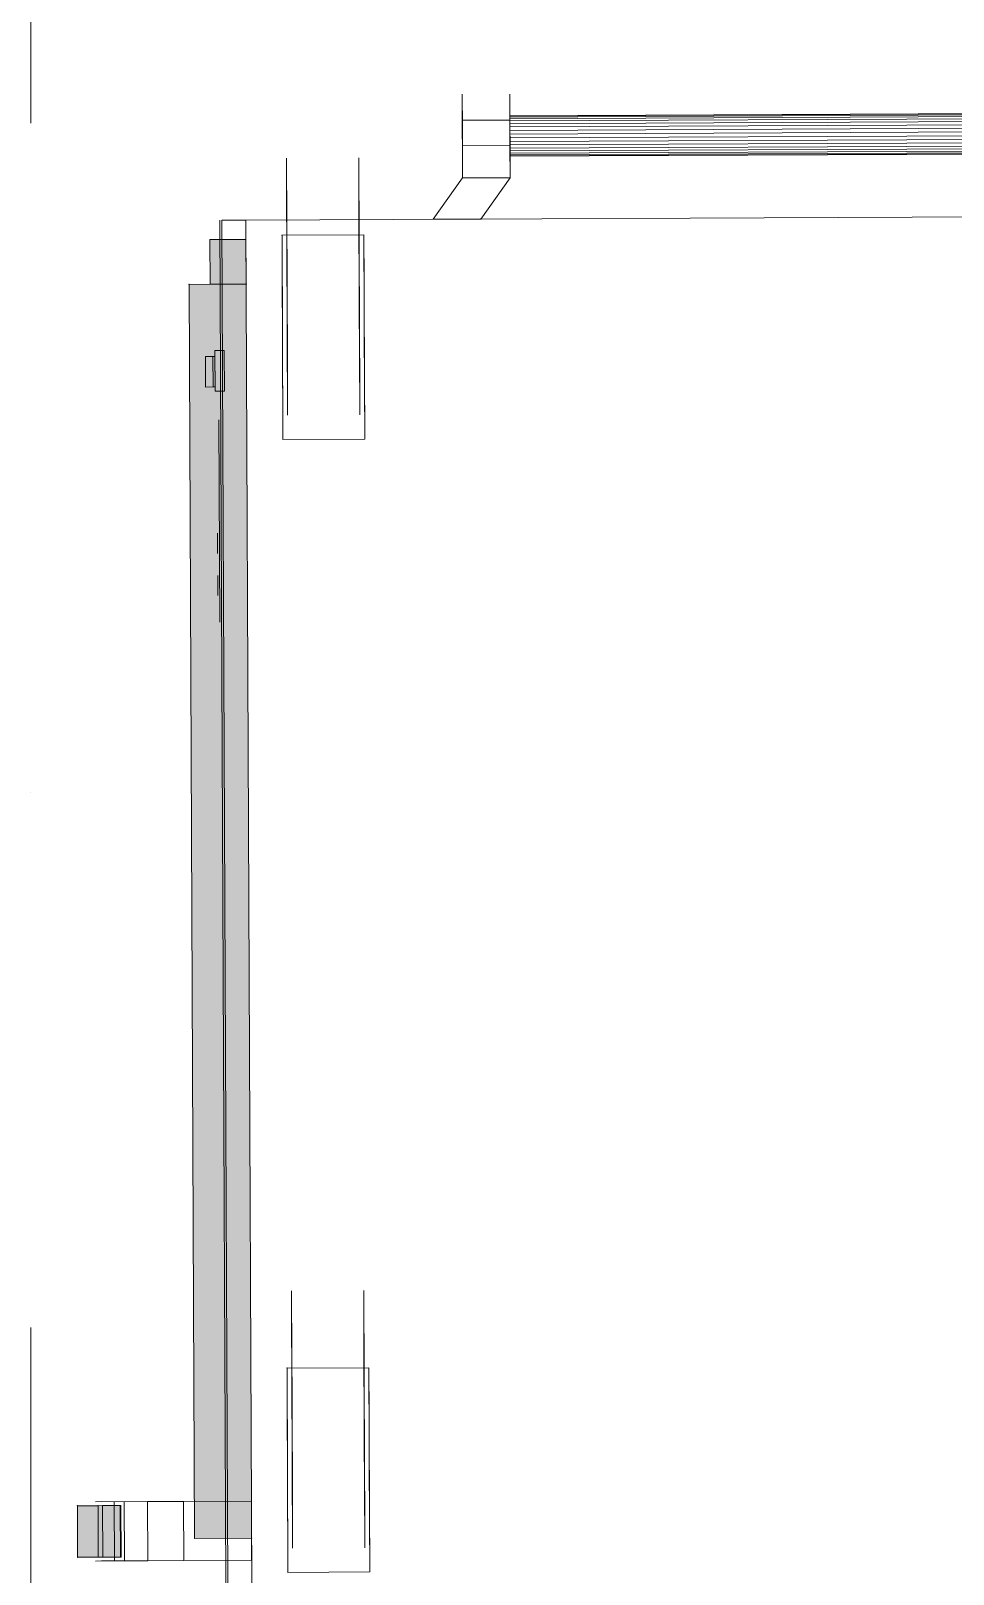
# Model space of a CAD drawing. Header units: millimetres. Extents: x -34838 to 729576, y -214038 to 121482.
# Drawn here: x 578442 to 578928, y -86761 to -85948 of the extents above; entities that cross this region are included whole.
import ezdxf
from ezdxf.enums import TextEntityAlignment as Align

# ---------------------------------------------------------------- set-up
doc = ezdxf.new("R2010")
doc.units = ezdxf.units.MM
doc.header["$MEASUREMENT"] = 0
doc.linetypes.add('Штрихпунктирная', pattern=[1340.555525, 705.555534, -352.777767, 0, -282.222223])
for name, color, linetype, lineweight in [('0_Ном._пера__1', 7, 'Continuous', 13), ('0_Ном._пера__5', 7, 'Continuous', 0), ('А _ ОСІ КООРДИНАЦІЙНІ.3D_Ном._пера__105', 7, 'Continuous', 13), ('А _ ОСІ КООРДИНАЦІЙНІ.3D_Ном._пера__25', 7, 'Continuous', 0)]:
    doc.layers.add(name, color=color, linetype=linetype, lineweight=lineweight)
doc.layers.add('А _ ОСІ КООРДИНАЦІЙНІ.3D', color=7, linetype='Continuous')
doc.styles.add('СГЕНЕРИР_СТИЛЬ_1', font='Arial.ttf')

# ---------------------------------------------------------------- blocks, each defined once
blk = doc.blocks.new('Стандартный Маркер Сетки')
at = {"layer": 'А _ ОСІ КООРДИНАЦІЙНІ.3D_Ном._пера__105', "color": 7, "linetype": 'Штрихпунктирная', "lineweight": 13}
blk.add_line((500, 0), (18399.2, 0), dxfattribs=at)
at = {"layer": 'А _ ОСІ КООРДИНАЦІЙНІ.3D_Ном._пера__25', "color": 7, "lineweight": 0, "style": 'СГЕНЕРИР_СТИЛЬ_1'}
blk.add_attdef('AC_MarkerText_1', text='', height=700, rotation=90, dxfattribs=at).set_placement((19899.2, 40), align=Align.MIDDLE_CENTER)

msp = doc.modelspace()

# ---------------------------------------------------------------- hatches: boundary and pattern name
at = {"layer": '0_Ном._пера__5', "linetype": 'Continuous', "lineweight": 0}
for points in [[(578555.41, -86081.12), (578555.3, -86057.49), (578536.25, -86057.58), (578536.36, -86081.2)], [(578555.3, -86057.49), (578536.25, -86057.58), (578536.36, -86081.2), (578555.41, -86081.12)], [(578555.3, -86057.49), (578536.25, -86057.58), (578536.36, -86081.2), (578555.41, -86081.12)], [(578555.41, -86081.12), (578555.3, -86057.49), (578536.25, -86057.58), (578536.36, -86081.2)], [(578558.34, -86742.35), (578555.41, -86081.12), (578525.25, -86081.25), (578528.18, -86742.48)], [(578555.41, -86081.12), (578525.25, -86081.25), (578528.18, -86742.48), (578558.34, -86742.35)], [(578558.34, -86742.35), (578555.41, -86081.12), (578525.25, -86081.25), (578528.18, -86742.48)], [(578466.32, -86725.31), (578466.44, -86752.44), (578489, -86752.34), (578488.88, -86725.21)], [(578479.64, -86725.25), (578466.32, -86725.31), (578466.44, -86752.44), (578479.76, -86752.38)], [(578477.23, -86725.27), (578477.35, -86752.39), (578489, -86752.34), (578488.88, -86725.21)], [(578477.23, -86725.27), (578477.35, -86752.39), (578489.41, -86752.33), (578489.29, -86725.21)], [(578489.29, -86725.21), (578479.64, -86725.25), (578479.76, -86752.38), (578489.41, -86752.33)]]:
    msp.add_hatch(color=7, dxfattribs=at).paths.add_polyline_path(points)

# ---------------------------------------------------------------- linework, layer by layer
at = {"layer": '0_Ном._пера__1', "color": 7, "linetype": 'Continuous', "lineweight": 13}
for p, q in [((578669.6, -86025.12), (578669.41, -85981.01)), ((578669.41, -85981.01), (578669.6, -86025.12)), ((578669.42, -85984.7), (578669.41, -85981.01)), ((578669.42, -85984.59), (578669.41, -85981.01)), ((578669.42, -85984.59), (578669.47, -85994.47)), ((578669.47, -85994.47), (578669.42, -85984.59)), ((578669.42, -85984.7), (578669.6, -86025.12)), ((578669.42, -85984.7), (578669.47, -85994.67)), ((578694.65, -86025), (578694.45, -85980.9)), ((578694.45, -85980.9), (578694.65, -86025)), ((578694.45, -85980.9), (578694.47, -85984.59)), ((578694.45, -85980.9), (578694.47, -85984.47)), ((578694.47, -85984.47), (578694.51, -85994.36)), ((578694.47, -85984.47), (578694.51, -85994.36)), ((578694.47, -85984.59), (578694.65, -86025)), ((578694.51, -85994.56), (578694.47, -85984.59)), ((578669.47, -85994.47), (578669.6, -86025.12)), ((578669.6, -86025.12), (578669.47, -85994.47)), ((578669.47, -85994.67), (578694.51, -85994.56)), ((578669.47, -85994.67), (578694.51, -85994.56)), ((578669.47, -85994.67), (578669.6, -86025.12)), ((578669.53, -86008.13), (578669.47, -85994.67)), ((579245.53, -85989.83), (578694.5, -85992.27)), ((578694.51, -85992.46), (578694.5, -85992.27)), ((578694.5, -85992.27), (578694.51, -85992.46)), ((578694.5, -85992.27), (578694.6, -86013.63)), ((579245.53, -85990.01), (578694.51, -85992.46)), ((579245.53, -85990.01), (578694.51, -85992.46)), ((579245.53, -85990.55), (578694.51, -85992.99)), ((579245.53, -85990.55), (578694.51, -85992.99)), ((579245.53, -85991.43), (578694.51, -85993.87)), ((579245.53, -85991.43), (578694.51, -85993.87)), ((578694.51, -85992.46), (578694.51, -85992.99)), ((578694.51, -85992.99), (578694.51, -85992.46)), ((578694.51, -85992.99), (578694.51, -85993.87)), ((578694.51, -85993.87), (578694.51, -85992.99)), ((578694.51, -85993.87), (578694.52, -85995.06)), ((578694.52, -85995.06), (578694.51, -85993.87)), ((578694.51, -85994.36), (578694.65, -86025)), ((578694.51, -85994.36), (578694.65, -86025)), ((578694.51, -85994.56), (578694.65, -86025)), ((578694.51, -85994.56), (578694.57, -86008.02)), ((579245.54, -85992.62), (578694.52, -85995.06)), ((579245.54, -85992.62), (578694.52, -85995.06)), ((579245.55, -85994.07), (578694.52, -85996.52)), ((579245.55, -85994.07), (578694.52, -85996.52)), ((578694.52, -85995.06), (578694.52, -85996.52)), ((578694.52, -85996.52), (578694.52, -85995.06)), ((578694.52, -85996.52), (578694.53, -85998.19)), ((578694.53, -85998.19), (578694.52, -85996.52)), ((579245.55, -85995.75), (578694.53, -85998.19)), ((579245.55, -85995.75), (578694.53, -85998.19)), ((578694.53, -85998.19), (578694.54, -86000.03)), ((578694.54, -86000.03), (578694.53, -85998.19)), ((579245.56, -85997.59), (578694.54, -86000.03)), ((579245.56, -85997.59), (578694.54, -86000.03)), ((578694.54, -86000.03), (578694.55, -86001.97)), ((578694.55, -86001.97), (578694.54, -86000.03)), ((579245.57, -85999.52), (578694.55, -86001.97)), ((579245.57, -85999.52), (578694.55, -86001.97)), ((578694.55, -86001.97), (578694.56, -86003.94)), ((578694.56, -86003.94), (578694.55, -86001.97)), ((579245.58, -86001.49), (578694.56, -86003.94)), ((579245.58, -86001.49), (578694.56, -86003.94)), ((578694.57, -86008.02), (578669.53, -86008.13)), ((578694.57, -86008.02), (578669.53, -86008.13)), ((578669.6, -86025.12), (578669.53, -86008.13)), ((578669.6, -86025.12), (578669.53, -86008.13)), ((578669.53, -86008.13), (578669.6, -86025.12)), ((579245.59, -86003.43), (578694.56, -86005.87)), ((579245.59, -86003.43), (578694.56, -86005.87)), ((578694.56, -86003.94), (578694.56, -86005.87)), ((578694.56, -86005.87), (578694.56, -86003.94)), ((578694.56, -86005.87), (578694.57, -86007.71)), ((578694.57, -86007.71), (578694.56, -86005.87)), ((579245.6, -86005.27), (578694.57, -86007.71)), ((579245.6, -86005.27), (578694.57, -86007.71)), ((578694.57, -86007.71), (578694.58, -86009.39)), ((578694.58, -86009.39), (578694.57, -86007.71)), ((578694.65, -86025), (578694.57, -86008.02)), ((578694.65, -86025), (578694.57, -86008.02)), ((579245.6, -86006.94), (578694.58, -86009.39)), ((579245.6, -86006.94), (578694.58, -86009.39)), ((578694.58, -86009.39), (578694.59, -86010.84)), ((578694.59, -86010.84), (578694.58, -86009.39)), ((579245.61, -86008.4), (578694.59, -86010.84)), ((579245.61, -86008.4), (578694.59, -86010.84)), ((579245.61, -86009.59), (578694.59, -86012.03)), ((579245.61, -86009.59), (578694.59, -86012.03)), ((578694.59, -86010.84), (578694.59, -86012.03)), ((578694.59, -86012.03), (578694.59, -86010.84)), ((579245.62, -86010.47), (578694.6, -86012.91)), ((579245.62, -86010.47), (578694.6, -86012.91)), ((579245.62, -86011.01), (578694.6, -86013.45)), ((579245.62, -86011.01), (578694.6, -86013.45)), ((579245.62, -86011.19), (578694.6, -86013.63)), ((578576.66, -86014.6), (578577.26, -86150.22)), ((578576.66, -86014.98), (578576.66, -86014.6)), ((578576.66, -86014.6), (578576.66, -86014.98)), ((578576.96, -86082.41), (578576.66, -86014.6)), ((578576.67, -86016.09), (578576.66, -86014.98)), ((578576.96, -86082.41), (578576.66, -86014.98)), ((578576.66, -86014.98), (578576.67, -86016.09)), ((578576.96, -86082.41), (578576.66, -86014.98)), ((578576.68, -86017.92), (578576.67, -86016.09)), ((578576.96, -86082.41), (578576.67, -86016.09)), ((578576.67, -86016.09), (578576.68, -86017.92)), ((578576.96, -86082.41), (578576.67, -86016.09)), ((578576.69, -86020.47), (578576.68, -86017.92)), ((578576.96, -86082.41), (578576.68, -86017.92)), ((578576.68, -86017.92), (578576.69, -86020.47)), ((578576.96, -86082.41), (578576.68, -86017.92)), ((578614.76, -86014.44), (578615.36, -86150.05)), ((578614.76, -86014.81), (578614.76, -86014.44)), ((578614.76, -86014.44), (578614.76, -86014.81)), ((578615.06, -86082.24), (578614.76, -86014.44)), ((578614.77, -86015.92), (578614.76, -86014.81)), ((578615.06, -86082.24), (578614.76, -86014.81)), ((578614.76, -86014.81), (578614.77, -86015.92)), ((578615.06, -86082.24), (578614.76, -86014.81)), ((578614.78, -86017.75), (578614.77, -86015.92)), ((578615.06, -86082.24), (578614.77, -86015.92)), ((578614.77, -86015.92), (578614.78, -86017.75)), ((578615.06, -86082.24), (578614.77, -86015.92)), ((578614.79, -86020.3), (578614.78, -86017.75)), ((578615.06, -86082.24), (578614.78, -86017.75)), ((578614.78, -86017.75), (578614.79, -86020.3)), ((578615.06, -86082.24), (578614.78, -86017.75)), ((578694.59, -86012.03), (578694.6, -86012.91)), ((578694.6, -86012.91), (578694.59, -86012.03)), ((578694.6, -86012.91), (578694.6, -86013.45)), ((578694.6, -86013.45), (578694.6, -86012.91)), ((578694.6, -86013.45), (578694.6, -86013.63)), ((578694.6, -86013.63), (578694.6, -86013.45)), ((578576.7, -86023.69), (578576.69, -86020.47)), ((578576.96, -86082.41), (578576.69, -86020.47)), ((578576.69, -86020.47), (578576.7, -86023.69)), ((578576.96, -86082.41), (578576.69, -86020.47)), ((578576.72, -86027.55), (578576.7, -86023.69)), ((578576.96, -86082.41), (578576.7, -86023.69)), ((578576.7, -86023.69), (578576.72, -86027.55)), ((578576.96, -86082.41), (578576.7, -86023.69)), ((578614.8, -86023.52), (578614.79, -86020.3)), ((578615.06, -86082.24), (578614.79, -86020.3)), ((578614.79, -86020.3), (578614.8, -86023.52)), ((578615.06, -86082.24), (578614.79, -86020.3)), ((578614.82, -86027.39), (578614.8, -86023.52)), ((578615.06, -86082.24), (578614.8, -86023.52)), ((578614.8, -86023.52), (578614.82, -86027.39)), ((578615.06, -86082.24), (578614.8, -86023.52)), ((578614.84, -86031.85), (578614.82, -86027.39)), ((578615.06, -86082.24), (578614.82, -86027.39)), ((578614.82, -86027.39), (578614.84, -86031.85)), ((578615.06, -86082.24), (578614.82, -86027.39)), ((578654.11, -86046.89), (578669.6, -86025.12)), ((578669.6, -86025.12), (578654.11, -86046.89)), ((578669.6, -86025.12), (578654.11, -86046.89)), ((578669.6, -86025.12), (578654.11, -86046.89)), ((578654.11, -86046.89), (578669.6, -86025.12)), ((578669.6, -86025.12), (578694.65, -86025)), ((578694.65, -86025), (578669.6, -86025.12)), ((578679.15, -86046.77), (578694.65, -86025)), ((578694.65, -86025), (578679.15, -86046.77)), ((578679.15, -86046.77), (578694.65, -86025)), ((578694.65, -86025), (578679.15, -86046.77)), ((578694.65, -86025), (578679.15, -86046.77)), ((578576.74, -86032.02), (578576.72, -86027.55)), ((578576.96, -86082.41), (578576.72, -86027.55)), ((578576.72, -86027.55), (578576.74, -86032.02)), ((578576.96, -86082.41), (578576.72, -86027.55)), ((578576.76, -86037.04), (578576.74, -86032.02)), ((578576.96, -86082.41), (578576.74, -86032.02)), ((578576.74, -86032.02), (578576.76, -86037.04)), ((578576.96, -86082.41), (578576.74, -86032.02)), ((578614.86, -86036.87), (578614.84, -86031.85)), ((578615.06, -86082.24), (578614.84, -86031.85)), ((578614.84, -86031.85), (578614.86, -86036.87)), ((578615.06, -86082.24), (578614.84, -86031.85)), ((579385.09, -86043.65), (578555.26, -86047.32)), ((579385.09, -86043.65), (578555.26, -86047.32)), ((579385.09, -86043.65), (578555.26, -86047.32)), ((578555.26, -86047.32), (579385.09, -86043.65)), ((578576.79, -86042.56), (578576.76, -86037.04)), ((578576.96, -86082.41), (578576.76, -86037.04)), ((578576.76, -86037.04), (578576.79, -86042.56)), ((578576.96, -86082.41), (578576.76, -86037.04)), ((578576.81, -86048.51), (578576.79, -86042.56)), ((578576.96, -86082.41), (578576.79, -86042.56)), ((578576.79, -86042.56), (578576.81, -86048.51)), ((578576.96, -86082.41), (578576.79, -86042.56)), ((578614.89, -86042.39), (578614.86, -86036.87)), ((578615.06, -86082.24), (578614.86, -86036.87)), ((578614.86, -86036.87), (578614.89, -86042.39)), ((578615.06, -86082.24), (578614.86, -86036.87)), ((578614.91, -86048.34), (578614.89, -86042.39)), ((578615.06, -86082.24), (578614.89, -86042.39)), ((578614.89, -86042.39), (578614.91, -86048.34)), ((578615.06, -86082.24), (578614.89, -86042.39)), ((578541.56, -86047.38), (578544.74, -86766.03)), ((578555.26, -86047.32), (578542.56, -86047.38)), ((578555.26, -86047.32), (578542.56, -86047.38)), ((578555.26, -86047.32), (578542.56, -86047.38)), ((578542.56, -86047.38), (578545.74, -86766.03)), ((578542.56, -86047.38), (578545.74, -86766.03)), ((578542.56, -86047.38), (578545.74, -86766.03)), ((578555.26, -86047.32), (578558.44, -86765.97)), ((578555.26, -86047.32), (578558.44, -86765.97)), ((578555.26, -86047.32), (578558.44, -86765.97)), ((578558.44, -86765.97), (578555.26, -86047.32)), ((578558.44, -86765.97), (578555.26, -86047.32)), ((578576.84, -86054.83), (578576.81, -86048.51)), ((578576.96, -86082.41), (578576.81, -86048.51)), ((578576.81, -86048.51), (578576.84, -86054.83)), ((578576.96, -86082.41), (578576.81, -86048.51)), ((578614.94, -86054.66), (578614.91, -86048.34)), ((578615.06, -86082.24), (578614.91, -86048.34)), ((578614.91, -86048.34), (578614.94, -86054.66)), ((578615.06, -86082.24), (578614.91, -86048.34)), ((578654.11, -86046.89), (578679.15, -86046.77)), ((578679.15, -86046.77), (578654.11, -86046.89)), ((578536.25, -86057.58), (578555.3, -86057.49)), ((578555.3, -86057.49), (578536.25, -86057.58)), ((578555.3, -86057.49), (578536.25, -86057.58)), ((578536.25, -86057.58), (578555.3, -86057.49)), ((578555.3, -86057.49), (578536.25, -86057.58)), ((578555.3, -86057.49), (578536.25, -86057.58)), ((578536.25, -86057.58), (578536.36, -86081.2)), ((578536.25, -86057.58), (578536.36, -86081.2)), ((578536.25, -86057.58), (578536.36, -86081.2)), ((578536.25, -86057.58), (578536.36, -86081.2)), ((578536.25, -86057.58), (578536.36, -86081.2)), ((578536.25, -86057.58), (578536.36, -86081.2)), ((578555.41, -86081.12), (578555.3, -86057.49)), ((578555.41, -86081.12), (578555.3, -86057.49)), ((578555.41, -86081.12), (578555.3, -86057.49)), ((578555.41, -86081.12), (578555.3, -86057.49)), ((578617.48, -86055.11), (578574.3, -86055.3)), ((578574.3, -86055.3), (578574.78, -86163.04)), ((578574.3, -86055.3), (578574.31, -86056.38)), ((578574.41, -86080), (578574.3, -86055.3)), ((578574.3, -86055.3), (578574.78, -86163.04)), ((578574.31, -86056.38), (578574.33, -86061.95)), ((578576.87, -86061.46), (578576.84, -86054.83)), ((578576.96, -86082.41), (578576.84, -86054.83)), ((578576.84, -86054.83), (578576.87, -86061.46)), ((578576.96, -86082.41), (578576.84, -86054.83)), ((578614.97, -86061.29), (578614.94, -86054.66)), ((578615.06, -86082.24), (578614.94, -86054.66)), ((578614.94, -86054.66), (578614.97, -86061.29)), ((578615.06, -86082.24), (578614.94, -86054.66)), ((578617.48, -86055.11), (578617.96, -86162.85)), ((578617.48, -86055.11), (578617.96, -86162.85)), ((578617.48, -86055.11), (578617.49, -86056.19)), ((578617.59, -86079.81), (578617.48, -86055.11)), ((578617.96, -86162.85), (578617.48, -86055.11)), ((578617.49, -86056.19), (578617.51, -86061.76)), ((578574.33, -86061.95), (578574.37, -86069.33)), ((578576.9, -86068.31), (578576.87, -86061.46)), ((578576.96, -86082.41), (578576.87, -86061.46)), ((578576.87, -86061.46), (578576.9, -86068.31)), ((578576.96, -86082.41), (578576.87, -86061.46)), ((578615, -86068.15), (578614.97, -86061.29)), ((578615.06, -86082.24), (578614.97, -86061.29)), ((578614.97, -86061.29), (578615, -86068.15)), ((578615.06, -86082.24), (578614.97, -86061.29)), ((578615.03, -86075.16), (578615, -86068.15)), ((578615.06, -86082.24), (578615, -86068.15)), ((578615, -86068.15), (578615.03, -86075.16)), ((578615.06, -86082.24), (578615, -86068.15)), ((578617.51, -86061.76), (578617.54, -86069.14)), ((578574.37, -86069.33), (578574.41, -86080)), ((578576.93, -86075.32), (578576.9, -86068.31)), ((578576.96, -86082.41), (578576.9, -86068.31)), ((578576.9, -86068.31), (578576.93, -86075.32)), ((578576.96, -86082.41), (578576.9, -86068.31)), ((578576.96, -86082.41), (578576.93, -86075.32)), ((578576.96, -86082.41), (578576.93, -86075.32)), ((578576.93, -86075.32), (578576.96, -86082.41)), ((578615.06, -86082.24), (578615.03, -86075.16)), ((578615.06, -86082.24), (578615.03, -86075.16)), ((578615.03, -86075.16), (578615.06, -86082.24)), ((578617.54, -86069.14), (578617.59, -86079.81)), ((578555.41, -86081.12), (578525.25, -86081.25)), ((578525.25, -86081.25), (578555.41, -86081.12)), ((578525.25, -86081.25), (578528.18, -86742.48)), ((578536.36, -86081.2), (578555.41, -86081.12)), ((578536.36, -86081.2), (578555.41, -86081.12)), ((578536.36, -86081.2), (578555.41, -86081.12)), ((578536.36, -86081.2), (578555.41, -86081.12)), ((578574.43, -86084), (578574.41, -86080)), ((578574.46, -86089.69), (578574.43, -86084)), ((578576.96, -86082.41), (578577.26, -86150.22)), ((578576.96, -86082.41), (578577.26, -86149.85)), ((578576.96, -86082.41), (578577.26, -86148.74)), ((578576.96, -86082.41), (578577.25, -86146.9)), ((578576.96, -86082.41), (578577.24, -86144.36)), ((578576.96, -86082.41), (578577.22, -86141.13)), ((578576.96, -86082.41), (578577.21, -86137.27)), ((578576.96, -86082.41), (578577.19, -86132.8)), ((578576.96, -86082.41), (578577.16, -86127.78)), ((578576.96, -86082.41), (578577.14, -86122.27)), ((578576.96, -86082.41), (578577.11, -86116.32)), ((578576.96, -86082.41), (578577.09, -86109.99)), ((578576.96, -86082.41), (578577.06, -86103.37)), ((578576.96, -86082.41), (578577.03, -86096.51)), ((578576.99, -86089.5), (578576.96, -86082.41)), ((578576.96, -86082.41), (578576.99, -86089.5)), ((578576.96, -86082.41), (578576.99, -86089.5)), ((578576.96, -86082.41), (578577.03, -86096.51)), ((578576.96, -86082.41), (578577.06, -86103.37)), ((578576.96, -86082.41), (578577.09, -86109.99)), ((578576.96, -86082.41), (578577.11, -86116.32)), ((578576.96, -86082.41), (578577.14, -86122.27)), ((578576.96, -86082.41), (578577.16, -86127.78)), ((578576.96, -86082.41), (578577.19, -86132.8)), ((578576.96, -86082.41), (578577.21, -86137.27)), ((578576.96, -86082.41), (578577.22, -86141.13)), ((578576.96, -86082.41), (578577.24, -86144.36)), ((578576.96, -86082.41), (578577.25, -86146.9)), ((578576.96, -86082.41), (578577.26, -86148.74)), ((578576.96, -86082.41), (578577.26, -86149.85)), ((578615.06, -86082.24), (578615.36, -86150.05)), ((578615.06, -86082.24), (578615.36, -86149.68)), ((578615.06, -86082.24), (578615.36, -86148.57)), ((578615.06, -86082.24), (578615.35, -86146.73)), ((578615.06, -86082.24), (578615.34, -86144.19)), ((578615.06, -86082.24), (578615.32, -86140.97)), ((578615.06, -86082.24), (578615.31, -86137.1)), ((578615.06, -86082.24), (578615.29, -86132.63)), ((578615.06, -86082.24), (578615.26, -86127.61)), ((578615.06, -86082.24), (578615.24, -86122.1)), ((578615.06, -86082.24), (578615.21, -86116.15)), ((578615.06, -86082.24), (578615.19, -86109.82)), ((578615.06, -86082.24), (578615.16, -86103.2)), ((578615.06, -86082.24), (578615.13, -86096.34)), ((578615.09, -86089.33), (578615.06, -86082.24)), ((578615.06, -86082.24), (578615.09, -86089.33)), ((578615.06, -86082.24), (578615.09, -86089.33)), ((578615.06, -86082.24), (578615.13, -86096.34)), ((578615.06, -86082.24), (578615.16, -86103.2)), ((578615.06, -86082.24), (578615.19, -86109.82)), ((578615.06, -86082.24), (578615.21, -86116.15)), ((578615.06, -86082.24), (578615.24, -86122.1)), ((578615.06, -86082.24), (578615.26, -86127.61)), ((578615.06, -86082.24), (578615.29, -86132.63)), ((578615.06, -86082.24), (578615.31, -86137.1)), ((578615.06, -86082.24), (578615.32, -86140.97)), ((578615.06, -86082.24), (578615.34, -86144.19)), ((578615.06, -86082.24), (578615.35, -86146.73)), ((578615.06, -86082.24), (578615.36, -86148.57)), ((578615.06, -86082.24), (578615.36, -86149.68)), ((578617.61, -86083.81), (578617.59, -86079.81)), ((578617.61, -86083.81), (578617.63, -86089.5)), ((578574.46, -86089.69), (578574.48, -86096.21)), ((578574.48, -86096.21), (578574.46, -86091.15)), ((578577.03, -86096.51), (578576.99, -86089.5)), ((578576.99, -86089.5), (578577.03, -86096.51)), ((578615.13, -86096.34), (578615.09, -86089.33)), ((578615.09, -86089.33), (578615.13, -86096.34)), ((578617.63, -86089.5), (578617.64, -86090.96)), ((578617.63, -86089.5), (578617.66, -86096.02)), ((578617.66, -86096.02), (578617.64, -86090.96)), ((578574.51, -86101.66), (578574.48, -86096.21)), ((578577.06, -86103.37), (578577.03, -86096.51)), ((578577.03, -86096.51), (578577.06, -86103.37)), ((578615.16, -86103.2), (578615.13, -86096.34)), ((578615.13, -86096.34), (578615.16, -86103.2)), ((578617.69, -86101.47), (578617.66, -86096.02)), ((578574.53, -86106.13), (578574.51, -86101.66)), ((578574.78, -86163.04), (578574.53, -86106.13)), ((578574.78, -86163.04), (578574.53, -86106.13)), ((578577.09, -86109.99), (578577.06, -86103.37)), ((578577.06, -86103.37), (578577.09, -86109.99)), ((578615.19, -86109.82), (578615.16, -86103.2)), ((578615.16, -86103.2), (578615.19, -86109.82)), ((578617.71, -86105.94), (578617.69, -86101.47)), ((578617.96, -86162.85), (578617.71, -86105.94)), ((578617.96, -86162.85), (578617.71, -86105.94)), ((578538.86, -86116.17), (578543.86, -86116.14)), ((578538.86, -86116.17), (578543.86, -86116.14)), ((578538.86, -86116.17), (578538.96, -86137.52)), ((578538.96, -86137.52), (578538.86, -86116.17)), ((578538.96, -86137.52), (578538.86, -86116.17)), ((578538.96, -86137.52), (578538.86, -86116.17)), ((578543.96, -86137.5), (578543.86, -86116.14)), ((578543.86, -86116.14), (578543.96, -86137.5)), ((578577.11, -86116.32), (578577.09, -86109.99)), ((578577.09, -86109.99), (578577.11, -86116.32)), ((578577.14, -86122.27), (578577.11, -86116.32)), ((578577.11, -86116.32), (578577.14, -86122.27)), ((578615.21, -86116.15), (578615.19, -86109.82)), ((578615.19, -86109.82), (578615.21, -86116.15)), ((578615.24, -86122.1), (578615.21, -86116.15)), ((578615.21, -86116.15), (578615.24, -86122.1)), ((578533.88, -86119.34), (578537.83, -86119.32)), ((578533.88, -86119.34), (578538.88, -86119.32)), ((578537.83, -86119.32), (578533.88, -86119.34)), ((578533.95, -86135.36), (578533.88, -86119.34)), ((578533.95, -86135.36), (578533.88, -86119.34)), ((578533.88, -86119.34), (578533.95, -86135.36)), ((578537.83, -86119.32), (578537.9, -86135.34)), ((578537.83, -86119.32), (578538.88, -86119.32)), ((578537.9, -86135.34), (578537.83, -86119.32)), ((578538.95, -86135.34), (578538.88, -86119.32)), ((578538.88, -86119.32), (578538.95, -86135.34)), ((578577.16, -86127.78), (578577.14, -86122.27)), ((578577.14, -86122.27), (578577.16, -86127.78)), ((578615.26, -86127.61), (578615.24, -86122.1)), ((578615.24, -86122.1), (578615.26, -86127.61)), ((578577.19, -86132.8), (578577.16, -86127.78)), ((578577.16, -86127.78), (578577.19, -86132.8)), ((578577.21, -86137.27), (578577.19, -86132.8)), ((578577.19, -86132.8), (578577.21, -86137.27)), ((578615.29, -86132.63), (578615.26, -86127.61)), ((578615.26, -86127.61), (578615.29, -86132.63)), ((578615.31, -86137.1), (578615.29, -86132.63)), ((578615.29, -86132.63), (578615.31, -86137.1)), ((578533.95, -86135.36), (578538.95, -86135.34)), ((578533.95, -86135.36), (578538.95, -86135.34)), ((578533.95, -86135.36), (578537.9, -86135.34)), ((578537.9, -86135.34), (578538.95, -86135.34)), ((578538.95, -86135.34), (578537.9, -86135.34)), ((578538.96, -86137.52), (578543.96, -86137.5)), ((578538.96, -86137.52), (578543.96, -86137.5)), ((578543.96, -86137.5), (578538.96, -86137.52)), ((578577.22, -86141.13), (578577.21, -86137.27)), ((578577.21, -86137.27), (578577.22, -86141.13)), ((578577.24, -86144.36), (578577.22, -86141.13)), ((578577.22, -86141.13), (578577.24, -86144.36)), ((578615.32, -86140.97), (578615.31, -86137.1)), ((578615.31, -86137.1), (578615.32, -86140.97)), ((578615.34, -86144.19), (578615.32, -86140.97)), ((578615.32, -86140.97), (578615.34, -86144.19)), ((578577.25, -86146.9), (578577.24, -86144.36)), ((578577.24, -86144.36), (578577.25, -86146.9)), ((578577.26, -86148.74), (578577.25, -86146.9)), ((578577.25, -86146.9), (578577.26, -86148.74)), ((578577.26, -86149.85), (578577.26, -86148.74)), ((578577.26, -86148.74), (578577.26, -86149.85)), ((578615.35, -86146.73), (578615.34, -86144.19)), ((578615.34, -86144.19), (578615.35, -86146.73)), ((578615.36, -86148.57), (578615.35, -86146.73)), ((578615.35, -86146.73), (578615.36, -86148.57)), ((578615.36, -86149.68), (578615.36, -86148.57)), ((578615.36, -86148.57), (578615.36, -86149.68)), ((578541.03, -86152.65), (578541.5, -86259.43)), ((578577.26, -86150.22), (578577.26, -86149.85)), ((578577.26, -86149.85), (578577.26, -86150.22)), ((578615.36, -86150.05), (578615.36, -86149.68)), ((578615.36, -86149.68), (578615.36, -86150.05)), ((578574.78, -86163.04), (578617.96, -86162.85)), ((578540.34, -86223.15), (578540.29, -86212.47)), ((578540.44, -86245.35), (578540.39, -86234.67)), ((578579.31, -86611.98), (578579.91, -86747.6)), ((578579.31, -86612.35), (578579.31, -86611.98)), ((578579.31, -86611.98), (578579.31, -86612.35)), ((578579.61, -86679.79), (578579.31, -86611.98)), ((578579.32, -86613.46), (578579.31, -86612.35)), ((578579.61, -86679.79), (578579.31, -86612.35)), ((578579.31, -86612.35), (578579.32, -86613.46)), ((578579.61, -86679.79), (578579.31, -86612.35)), ((578617.41, -86611.81), (578618.01, -86747.43)), ((578617.41, -86612.18), (578617.41, -86611.81)), ((578617.41, -86611.81), (578617.41, -86612.18)), ((578617.71, -86679.62), (578617.41, -86611.81)), ((578617.42, -86613.29), (578617.41, -86612.18)), ((578617.71, -86679.62), (578617.41, -86612.18)), ((578617.41, -86612.18), (578617.42, -86613.29)), ((578617.71, -86679.62), (578617.41, -86612.18)), ((578617.42, -86615.13), (578617.42, -86613.29)), ((578617.71, -86679.62), (578617.42, -86613.29)), ((578617.42, -86613.29), (578617.42, -86615.13)), ((578617.71, -86679.62), (578617.42, -86613.29)), ((578579.33, -86615.3), (578579.32, -86613.46)), ((578579.61, -86679.79), (578579.32, -86613.46)), ((578579.32, -86613.46), (578579.33, -86615.3)), ((578579.61, -86679.79), (578579.32, -86613.46)), ((578579.34, -86617.84), (578579.33, -86615.3)), ((578579.61, -86679.79), (578579.33, -86615.3)), ((578579.33, -86615.3), (578579.34, -86617.84)), ((578579.61, -86679.79), (578579.33, -86615.3)), ((578579.35, -86621.07), (578579.34, -86617.84)), ((578579.61, -86679.79), (578579.34, -86617.84)), ((578579.34, -86617.84), (578579.35, -86621.07)), ((578579.61, -86679.79), (578579.34, -86617.84)), ((578579.37, -86624.93), (578579.35, -86621.07)), ((578579.61, -86679.79), (578579.35, -86621.07)), ((578579.35, -86621.07), (578579.37, -86624.93)), ((578579.61, -86679.79), (578579.35, -86621.07)), ((578617.44, -86617.68), (578617.42, -86615.13)), ((578617.71, -86679.62), (578617.42, -86615.13)), ((578617.42, -86615.13), (578617.44, -86617.68)), ((578617.71, -86679.62), (578617.42, -86615.13)), ((578617.45, -86620.9), (578617.44, -86617.68)), ((578617.71, -86679.62), (578617.44, -86617.68)), ((578617.44, -86617.68), (578617.45, -86620.9)), ((578617.71, -86679.62), (578617.44, -86617.68)), ((578617.47, -86624.76), (578617.45, -86620.9)), ((578617.71, -86679.62), (578617.45, -86620.9)), ((578617.45, -86620.9), (578617.47, -86624.76)), ((578617.71, -86679.62), (578617.45, -86620.9)), ((578579.39, -86629.4), (578579.37, -86624.93)), ((578579.61, -86679.79), (578579.37, -86624.93)), ((578579.37, -86624.93), (578579.39, -86629.4)), ((578579.61, -86679.79), (578579.37, -86624.93)), ((578579.41, -86634.42), (578579.39, -86629.4)), ((578579.61, -86679.79), (578579.39, -86629.4)), ((578579.39, -86629.4), (578579.41, -86634.42)), ((578579.61, -86679.79), (578579.39, -86629.4)), ((578617.49, -86629.23), (578617.47, -86624.76)), ((578617.71, -86679.62), (578617.47, -86624.76)), ((578617.47, -86624.76), (578617.49, -86629.23)), ((578617.71, -86679.62), (578617.47, -86624.76)), ((578617.51, -86634.25), (578617.49, -86629.23)), ((578617.71, -86679.62), (578617.49, -86629.23)), ((578617.49, -86629.23), (578617.51, -86634.25)), ((578617.71, -86679.62), (578617.49, -86629.23)), ((578579.43, -86639.93), (578579.41, -86634.42)), ((578579.61, -86679.79), (578579.41, -86634.42)), ((578579.41, -86634.42), (578579.43, -86639.93)), ((578579.61, -86679.79), (578579.41, -86634.42)), ((578617.53, -86639.76), (578617.51, -86634.25)), ((578617.71, -86679.62), (578617.51, -86634.25)), ((578617.51, -86634.25), (578617.53, -86639.76)), ((578617.71, -86679.62), (578617.51, -86634.25)), ((578579.46, -86645.89), (578579.43, -86639.93)), ((578579.61, -86679.79), (578579.43, -86639.93)), ((578579.43, -86639.93), (578579.46, -86645.89)), ((578579.61, -86679.79), (578579.43, -86639.93)), ((578579.49, -86652.21), (578579.46, -86645.89)), ((578579.61, -86679.79), (578579.46, -86645.89)), ((578579.46, -86645.89), (578579.49, -86652.21)), ((578579.61, -86679.79), (578579.46, -86645.89)), ((578617.56, -86645.72), (578617.53, -86639.76)), ((578617.71, -86679.62), (578617.53, -86639.76)), ((578617.53, -86639.76), (578617.56, -86645.72)), ((578617.71, -86679.62), (578617.53, -86639.76)), ((578617.59, -86652.04), (578617.56, -86645.72)), ((578617.71, -86679.62), (578617.56, -86645.72)), ((578617.56, -86645.72), (578617.59, -86652.04)), ((578617.71, -86679.62), (578617.56, -86645.72)), ((578620.13, -86652.49), (578576.95, -86652.68)), ((578576.95, -86652.68), (578577.43, -86760.42)), ((578576.95, -86652.68), (578576.96, -86653.76)), ((578577.06, -86677.38), (578576.95, -86652.68)), ((578576.95, -86652.68), (578577.43, -86760.42)), ((578576.96, -86653.76), (578576.98, -86659.33)), ((578579.52, -86658.84), (578579.49, -86652.21)), ((578579.61, -86679.79), (578579.49, -86652.21)), ((578579.49, -86652.21), (578579.52, -86658.84)), ((578579.61, -86679.79), (578579.49, -86652.21)), ((578617.62, -86658.67), (578617.59, -86652.04)), ((578617.71, -86679.62), (578617.59, -86652.04)), ((578617.59, -86652.04), (578617.62, -86658.67)), ((578617.71, -86679.62), (578617.59, -86652.04)), ((578620.13, -86652.49), (578620.61, -86760.22)), ((578620.13, -86652.49), (578620.61, -86760.22)), ((578620.13, -86652.49), (578620.14, -86653.56)), ((578620.24, -86677.19), (578620.13, -86652.49)), ((578620.61, -86760.22), (578620.13, -86652.49)), ((578620.14, -86653.56), (578620.16, -86659.13)), ((578576.98, -86659.33), (578577.01, -86666.7)), ((578579.55, -86665.69), (578579.52, -86658.84)), ((578579.61, -86679.79), (578579.52, -86658.84)), ((578579.52, -86658.84), (578579.55, -86665.69)), ((578579.61, -86679.79), (578579.52, -86658.84)), ((578617.65, -86665.52), (578617.62, -86658.67)), ((578617.71, -86679.62), (578617.62, -86658.67)), ((578617.62, -86658.67), (578617.65, -86665.52)), ((578617.71, -86679.62), (578617.62, -86658.67)), ((578620.16, -86659.13), (578620.19, -86666.51)), ((578577.01, -86666.7), (578577.06, -86677.38)), ((578579.58, -86672.7), (578579.55, -86665.69)), ((578579.61, -86679.79), (578579.55, -86665.69)), ((578579.55, -86665.69), (578579.58, -86672.7)), ((578579.61, -86679.79), (578579.55, -86665.69)), ((578617.68, -86672.53), (578617.65, -86665.52)), ((578617.71, -86679.62), (578617.65, -86665.52)), ((578617.65, -86665.52), (578617.68, -86672.53)), ((578617.71, -86679.62), (578617.65, -86665.52)), ((578620.19, -86666.51), (578620.24, -86677.19)), ((578577.08, -86681.38), (578577.06, -86677.38)), ((578579.61, -86679.79), (578579.58, -86672.7)), ((578579.61, -86679.79), (578579.58, -86672.7)), ((578579.58, -86672.7), (578579.61, -86679.79)), ((578617.71, -86679.62), (578617.68, -86672.53)), ((578617.71, -86679.62), (578617.68, -86672.53)), ((578617.68, -86672.53), (578617.71, -86679.62)), ((578620.26, -86681.18), (578620.24, -86677.19)), ((578577.1, -86687.07), (578577.08, -86681.38)), ((578579.61, -86679.79), (578579.91, -86747.6)), ((578579.61, -86679.79), (578579.91, -86747.22)), ((578579.61, -86679.79), (578579.9, -86746.11)), ((578579.61, -86679.79), (578579.9, -86744.28)), ((578579.61, -86679.79), (578579.89, -86741.73)), ((578579.61, -86679.79), (578579.87, -86738.51)), ((578579.61, -86679.79), (578579.85, -86734.65)), ((578579.61, -86679.79), (578579.83, -86730.18)), ((578579.61, -86679.79), (578579.81, -86725.16)), ((578579.61, -86679.79), (578579.79, -86719.65)), ((578579.61, -86679.79), (578579.76, -86713.69)), ((578579.61, -86679.79), (578579.73, -86707.37)), ((578579.61, -86679.79), (578579.7, -86700.74)), ((578579.61, -86679.79), (578579.67, -86693.89)), ((578579.64, -86686.88), (578579.61, -86679.79)), ((578579.61, -86679.79), (578579.64, -86686.88)), ((578579.61, -86679.79), (578579.64, -86686.88)), ((578579.61, -86679.79), (578579.67, -86693.89)), ((578579.61, -86679.79), (578579.7, -86700.74)), ((578579.61, -86679.79), (578579.73, -86707.37)), ((578579.61, -86679.79), (578579.76, -86713.69)), ((578579.61, -86679.79), (578579.79, -86719.65)), ((578579.61, -86679.79), (578579.81, -86725.16)), ((578579.61, -86679.79), (578579.83, -86730.18)), ((578579.61, -86679.79), (578579.85, -86734.65)), ((578579.61, -86679.79), (578579.87, -86738.51)), ((578579.61, -86679.79), (578579.89, -86741.73)), ((578579.61, -86679.79), (578579.9, -86744.28)), ((578579.61, -86679.79), (578579.9, -86746.11)), ((578579.61, -86679.79), (578579.91, -86747.22)), ((578617.71, -86679.62), (578618.01, -86747.43)), ((578617.71, -86679.62), (578618.01, -86747.06)), ((578617.71, -86679.62), (578618, -86745.95)), ((578617.71, -86679.62), (578618, -86744.11)), ((578617.71, -86679.62), (578617.99, -86741.57)), ((578617.71, -86679.62), (578617.97, -86738.34)), ((578617.71, -86679.62), (578617.95, -86734.48)), ((578617.71, -86679.62), (578617.93, -86730.01)), ((578617.71, -86679.62), (578617.91, -86724.99)), ((578617.71, -86679.62), (578617.89, -86719.48)), ((578617.71, -86679.62), (578617.86, -86713.52)), ((578617.71, -86679.62), (578617.83, -86707.2)), ((578617.71, -86679.62), (578617.8, -86700.57)), ((578617.71, -86679.62), (578617.77, -86693.72)), ((578617.74, -86686.71), (578617.71, -86679.62)), ((578617.71, -86679.62), (578617.74, -86686.71)), ((578617.71, -86679.62), (578617.74, -86686.71)), ((578617.71, -86679.62), (578617.77, -86693.72)), ((578617.71, -86679.62), (578617.8, -86700.57)), ((578617.71, -86679.62), (578617.83, -86707.2)), ((578617.71, -86679.62), (578617.86, -86713.52)), ((578617.71, -86679.62), (578617.89, -86719.48)), ((578617.71, -86679.62), (578617.91, -86724.99)), ((578617.71, -86679.62), (578617.93, -86730.01)), ((578617.71, -86679.62), (578617.95, -86734.48)), ((578617.71, -86679.62), (578617.97, -86738.34)), ((578617.71, -86679.62), (578617.99, -86741.57)), ((578617.71, -86679.62), (578618, -86744.11)), ((578617.71, -86679.62), (578618, -86745.95)), ((578617.71, -86679.62), (578618.01, -86747.06)), ((578620.26, -86681.18), (578620.28, -86686.87)), ((578577.1, -86687.07), (578577.13, -86693.59)), ((578577.13, -86693.59), (578577.11, -86688.53)), ((578577.16, -86699.03), (578577.13, -86693.59)), ((578579.67, -86693.89), (578579.64, -86686.88)), ((578579.64, -86686.88), (578579.67, -86693.89)), ((578579.7, -86700.74), (578579.67, -86693.89)), ((578579.67, -86693.89), (578579.7, -86700.74)), ((578617.77, -86693.72), (578617.74, -86686.71)), ((578617.74, -86686.71), (578617.77, -86693.72)), ((578617.8, -86700.57), (578617.77, -86693.72)), ((578617.77, -86693.72), (578617.8, -86700.57)), ((578620.28, -86686.87), (578620.29, -86688.34)), ((578620.28, -86686.87), (578620.31, -86693.4)), ((578620.31, -86693.4), (578620.29, -86688.34)), ((578620.34, -86698.84), (578620.31, -86693.4)), ((578577.18, -86703.51), (578577.16, -86699.03)), ((578579.73, -86707.37), (578579.7, -86700.74)), ((578579.7, -86700.74), (578579.73, -86707.37)), ((578617.83, -86707.2), (578617.8, -86700.57)), ((578617.8, -86700.57), (578617.83, -86707.2)), ((578620.36, -86703.32), (578620.34, -86698.84)), ((578577.43, -86760.42), (578577.18, -86703.51)), ((578577.43, -86760.42), (578577.18, -86703.51)), ((578579.76, -86713.69), (578579.73, -86707.37)), ((578579.73, -86707.37), (578579.76, -86713.69)), ((578617.86, -86713.52), (578617.83, -86707.2)), ((578617.83, -86707.2), (578617.86, -86713.52)), ((578620.61, -86760.22), (578620.36, -86703.32)), ((578620.61, -86760.22), (578620.36, -86703.32)), ((578579.79, -86719.65), (578579.76, -86713.69)), ((578579.76, -86713.69), (578579.79, -86719.65)), ((578617.89, -86719.48), (578617.86, -86713.52)), ((578617.86, -86713.52), (578617.89, -86719.48)), ((578488.88, -86725.21), (578466.32, -86725.31)), ((578466.32, -86725.31), (578479.64, -86725.25)), ((578466.32, -86725.31), (578477.23, -86725.27)), ((578466.32, -86725.31), (578466.44, -86752.44)), ((578466.44, -86752.44), (578466.32, -86725.31)), ((578522.4, -86723.03), (578475.83, -86723.23)), ((578475.83, -86723.23), (578522.4, -86723.03)), ((578477.23, -86725.27), (578488.88, -86725.21)), ((578489.29, -86725.21), (578477.23, -86725.27)), ((578477.23, -86725.27), (578477.35, -86752.39)), ((578477.35, -86752.39), (578477.23, -86725.27)), ((578478.89, -86723.22), (578522.4, -86723.03)), ((578478.89, -86723.22), (578503.38, -86723.11)), ((578489.29, -86725.21), (578479.64, -86725.25)), ((578479.64, -86725.25), (578489.29, -86725.21)), ((578479.64, -86725.25), (578479.76, -86752.38)), ((578485.81, -86723.19), (578503.38, -86723.11)), ((578485.95, -86754.39), (578485.81, -86723.19)), ((578488.88, -86725.21), (578489, -86752.34)), ((578489, -86752.34), (578488.88, -86725.21)), ((578489.41, -86752.33), (578489.29, -86725.21)), ((578503.38, -86723.11), (578491.08, -86723.16)), ((578491.08, -86723.16), (578491.21, -86754.37)), ((578503.38, -86723.11), (578522.4, -86723.03)), ((578522.4, -86723.03), (578503.38, -86723.11)), ((578522.4, -86723.03), (578503.38, -86723.11)), ((578522.4, -86723.03), (578503.38, -86723.11)), ((578503.38, -86723.11), (578503.51, -86754.31)), ((578503.51, -86754.31), (578503.38, -86723.11)), ((578503.38, -86723.11), (578503.51, -86754.31)), ((578503.51, -86754.31), (578503.38, -86723.11)), ((578503.38, -86723.11), (578503.51, -86754.31)), ((578503.38, -86723.11), (578503.51, -86754.31)), ((578558.12, -86722.87), (578522.4, -86723.03)), ((578558.12, -86722.87), (578522.4, -86723.03)), ((578522.4, -86723.03), (578522.54, -86754.23)), ((578522.54, -86754.23), (578522.4, -86723.03)), ((578522.54, -86754.23), (578522.4, -86723.03)), ((578522.4, -86723.03), (578522.54, -86754.23)), ((578522.54, -86754.23), (578522.4, -86723.03)), ((578522.54, -86754.23), (578522.4, -86723.03)), ((578558.26, -86754.07), (578558.12, -86722.87)), ((578558.26, -86754.07), (578558.12, -86722.87)), ((578579.81, -86725.16), (578579.79, -86719.65)), ((578579.79, -86719.65), (578579.81, -86725.16)), ((578579.83, -86730.18), (578579.81, -86725.16)), ((578579.81, -86725.16), (578579.83, -86730.18)), ((578617.91, -86724.99), (578617.89, -86719.48)), ((578617.89, -86719.48), (578617.91, -86724.99)), ((578617.93, -86730.01), (578617.91, -86724.99)), ((578617.91, -86724.99), (578617.93, -86730.01)), ((578579.85, -86734.65), (578579.83, -86730.18)), ((578579.83, -86730.18), (578579.85, -86734.65)), ((578579.87, -86738.51), (578579.85, -86734.65)), ((578579.85, -86734.65), (578579.87, -86738.51)), ((578617.95, -86734.48), (578617.93, -86730.01)), ((578617.93, -86730.01), (578617.95, -86734.48)), ((578617.97, -86738.34), (578617.95, -86734.48)), ((578617.95, -86734.48), (578617.97, -86738.34)), ((578558.34, -86742.35), (578528.18, -86742.48)), ((578528.18, -86742.48), (578558.34, -86742.35)), ((578579.89, -86741.73), (578579.87, -86738.51)), ((578579.87, -86738.51), (578579.89, -86741.73)), ((578579.9, -86744.28), (578579.89, -86741.73)), ((578579.89, -86741.73), (578579.9, -86744.28)), ((578617.99, -86741.57), (578617.97, -86738.34)), ((578617.97, -86738.34), (578617.99, -86741.57)), ((578618, -86744.11), (578617.99, -86741.57)), ((578617.99, -86741.57), (578618, -86744.11)), ((578579.9, -86746.11), (578579.9, -86744.28)), ((578579.9, -86744.28), (578579.9, -86746.11)), ((578579.91, -86747.22), (578579.9, -86746.11)), ((578579.9, -86746.11), (578579.91, -86747.22)), ((578579.91, -86747.6), (578579.91, -86747.22)), ((578579.91, -86747.22), (578579.91, -86747.6)), ((578618, -86745.95), (578618, -86744.11)), ((578618, -86744.11), (578618, -86745.95)), ((578618.01, -86747.06), (578618, -86745.95)), ((578618, -86745.95), (578618.01, -86747.06)), ((578618.01, -86747.43), (578618.01, -86747.06)), ((578618.01, -86747.06), (578618.01, -86747.43)), ((578489, -86752.34), (578466.44, -86752.44)), ((578466.44, -86752.44), (578479.76, -86752.38)), ((578466.44, -86752.44), (578477.35, -86752.39)), ((578522.54, -86754.23), (578475.96, -86754.43)), ((578475.96, -86754.43), (578522.54, -86754.23)), ((578489.41, -86752.33), (578477.35, -86752.39)), ((578477.35, -86752.39), (578489, -86752.34)), ((578479.03, -86754.42), (578522.54, -86754.23)), ((578479.03, -86754.42), (578503.51, -86754.31)), ((578479.76, -86752.38), (578489.41, -86752.33)), ((578479.76, -86752.38), (578489.41, -86752.33)), ((578503.51, -86754.31), (578485.95, -86754.39)), ((578491.21, -86754.37), (578503.51, -86754.31)), ((578503.51, -86754.31), (578522.54, -86754.23)), ((578522.54, -86754.23), (578503.51, -86754.31)), ((578503.51, -86754.31), (578522.54, -86754.23)), ((578503.51, -86754.31), (578522.54, -86754.23)), ((578558.26, -86754.07), (578522.54, -86754.23)), ((578522.54, -86754.23), (578558.26, -86754.07)), ((578522.54, -86754.23), (578558.26, -86754.07)), ((578577.43, -86760.42), (578620.61, -86760.22))]:
    msp.add_line(p, q, dxfattribs=at)
for p in [(578694.65, -86025), (578679.15, -86046.77), (578574.3, -86055.3), (578525.25, -86081.25), (578555.41, -86081.12), (578576.95, -86652.68), (578466.32, -86725.31), (578477.23, -86725.27), (578488.88, -86725.21), (578528.18, -86742.48), (578558.34, -86742.35), (578466.44, -86752.44), (578477.35, -86752.39), (578489, -86752.34)]:
    msp.add_point(p, dxfattribs=at)

# ---------------------------------------------------------------- block references
at = {"layer": 'А _ ОСІ КООРДИНАЦІЙНІ.3D', "color": 7, "linetype": 'Continuous', "lineweight": 60, "zscale": 1000, "rotation": 270}
msp.add_blockref('Стандартный Маркер Сетки', (578441.76, -84790.6), dxfattribs=at)

doc.saveas('drawing.dxf')
